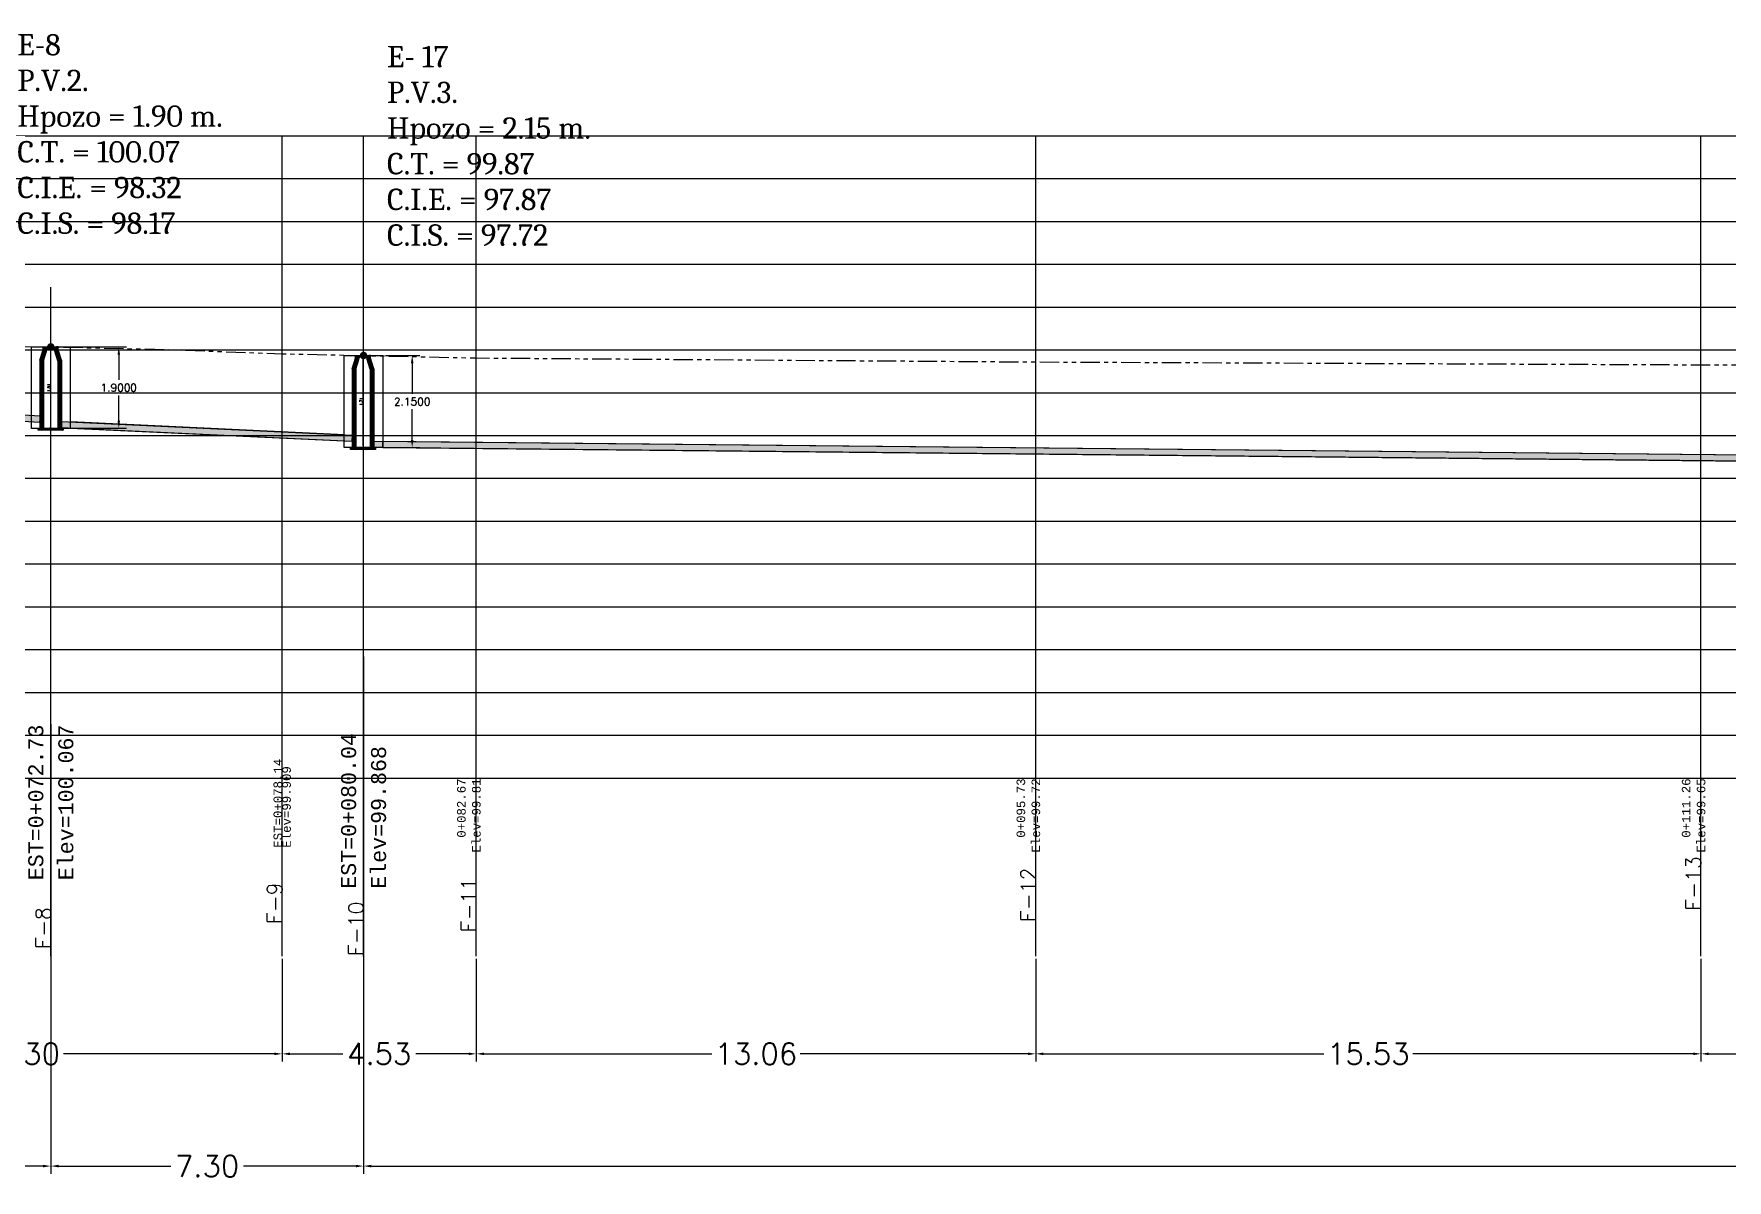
# Model space of a CAD drawing. Header units: metres. Extents: x 0 to 1752, y 632 to 1210.
# Drawn here: x 1097.51 to 1137.04, y 729.11 to 755.87 of the extents above; entities that cross this region are included whole.
import ezdxf
from ezdxf.enums import TextEntityAlignment as Align

# ---------------------------------------------------------------- set-up
doc = ezdxf.new("R2010")
doc.units = ezdxf.units.M
doc.header["$PDMODE"] = 32
doc.header["$PDSIZE"] = 0.2
doc.linetypes.add('SECCION1', pattern=[0.895, 0.45, -0.095, 0.08, -0.095, 0.08, -0.095])
for name, color, linetype in [('3-PLANTA GENERAL', 2, 'Continuous'), ('CVL_ANOTPERF', 2, 'Continuous'), ('CVL_ANOTPERF_LIN', 8, 'Continuous'), ('CVL_PERF', 2, 'SECCION1'), ('CVL_PERF_CUAD', 1, 'Continuous'), ('CVL_PERF_RET', 8, 'Continuous'), ('CVL_PERF_TX', 2, 'Continuous')]:
    doc.layers.add(name, color=color, linetype=linetype)
doc.styles.add('MONOTXT4', font='monotxt4.shx')
doc.styles.get("Standard").update_dxf_attribs({"font": 'simplex.shx'})
doc.dimstyles.new('cotas', dxfattribs={"dimtxt": 0.2, "dimasz": 0.1, "dimexe": 0.1, "dimexo": 0.05, "dimgap": 0.05, "dimtad": 1, "dimlfac": 0.25, "dimzin": 1, "dimdsep": 46, "dimtxsty": 'Standard', "dimcen": 1, "dimclrd": 1, "dimclre": 1, "dimclrt": 3, "dimaunit": 1, "dimadec": 3, "dimazin": 0, "dimtfac": 1, "dimtmove": 0, "dimatfit": 3, "dimfxl": 1.25, "dimarcsym": 0})
doc.dimstyles.get("Standard").update_dxf_attribs({"dimtxt": 0.18, "dimasz": 0.18, "dimexe": 0.18, "dimexo": 0.0625, "dimgap": 0.09, "dimtad": 0, "dimtih": 1, "dimtoh": 1, "dimdec": 4, "dimzin": 0, "dimdsep": 46, "dimtxsty": 'Standard', "dimcen": 0.09, "dimadec": 0, "dimazin": 0, "dimtfac": 1, "dimtdec": 4, "dimtofl": 0, "dimtmove": 0, "dimatfit": 3, "dimfxl": 1, "dimtolj": 1, "dimtzin": 0, "dimarcsym": 0})

# ---------------------------------------------------------------- blocks, each defined once
blk = doc.blocks.new('*D120')
at = {"layer": 'CVL_PERF', "color": 0, "linetype": 'ByBlock', "lineweight": -2, "transparency": 16777216}
for p, q in [((1091.002, 734.273), (1091.002, 731.875)), ((1103.304, 734.273), (1103.304, 731.875)), ((1091.182, 732.055), (1096.111, 732.055)), ((1103.124, 732.055), (1098.196, 732.055))]:
    blk.add_line(p, q, dxfattribs=at)
at = {"layer": 'CVL_PERF', "color": 0, "linetype": 'ByBlock', "lineweight": 25, "transparency": 16777216}
for points in [[(1091.182, 732.085), (1091.182, 732.025), (1091.002, 732.055)], [(1103.124, 732.085), (1103.124, 732.025), (1103.304, 732.055)]]:
    blk.add_solid(points, dxfattribs=at)
at = {"layer": 'Defpoints', "color": 0, "linetype": 'ByBlock', "lineweight": 25, "transparency": 16777216}
for p in [(1091.002, 734.336), (1103.304, 734.336), (1103.304, 732.055)]:
    blk.add_point(p, dxfattribs=at)
at = {"layer": 'CVL_PERF', "color": 0, "linetype": 'ByBlock', "lineweight": 30, "transparency": 16777216, "insert": (1097.153, 732.055), "char_height": 0.5, "attachment_point": 5}
blk.add_mtext('\\A1;12.30', dxfattribs=at)
blk = doc.blocks.new('*D121')
at = {"layer": 'CVL_PERF', "color": 0, "linetype": 'ByBlock', "lineweight": -2, "transparency": 16777216}
for p, q in [((1103.304, 734.273), (1103.304, 731.875)), ((1107.835, 734.273), (1107.835, 731.875)), ((1103.484, 732.055), (1104.717, 732.055)), ((1107.655, 732.055), (1106.421, 732.055))]:
    blk.add_line(p, q, dxfattribs=at)
at = {"layer": 'CVL_PERF', "color": 0, "linetype": 'ByBlock', "lineweight": 25, "transparency": 16777216}
for points in [[(1103.484, 732.085), (1103.484, 732.025), (1103.304, 732.055)], [(1107.655, 732.085), (1107.655, 732.025), (1107.835, 732.055)]]:
    blk.add_solid(points, dxfattribs=at)
at = {"layer": 'Defpoints', "color": 0, "linetype": 'ByBlock', "lineweight": 25, "transparency": 16777216}
for p in [(1103.304, 734.336), (1107.835, 734.336), (1107.835, 732.055)]:
    blk.add_point(p, dxfattribs=at)
at = {"layer": 'CVL_PERF', "color": 0, "linetype": 'ByBlock', "lineweight": 30, "transparency": 16777216, "insert": (1105.569, 732.055), "char_height": 0.5, "attachment_point": 5}
blk.add_mtext('\\A1;4.53', dxfattribs=at)
blk = doc.blocks.new('*D122')
at = {"layer": 'CVL_PERF', "color": 0, "linetype": 'ByBlock', "lineweight": -2, "transparency": 16777216}
for p, q in [((1107.835, 734.273), (1107.835, 731.875)), ((1120.897, 734.273), (1120.897, 731.875)), ((1108.015, 732.055), (1113.335, 732.055)), ((1120.717, 732.055), (1115.396, 732.055))]:
    blk.add_line(p, q, dxfattribs=at)
at = {"layer": 'CVL_PERF', "color": 0, "linetype": 'ByBlock', "lineweight": 25, "transparency": 16777216}
for points in [[(1108.015, 732.085), (1108.015, 732.025), (1107.835, 732.055)], [(1120.717, 732.085), (1120.717, 732.025), (1120.897, 732.055)]]:
    blk.add_solid(points, dxfattribs=at)
at = {"layer": 'Defpoints', "color": 0, "linetype": 'ByBlock', "lineweight": 25, "transparency": 16777216}
for p in [(1107.835, 734.336), (1120.897, 734.336), (1120.897, 732.055)]:
    blk.add_point(p, dxfattribs=at)
at = {"layer": 'CVL_PERF', "color": 0, "linetype": 'ByBlock', "lineweight": 30, "transparency": 16777216, "insert": (1114.366, 732.055), "char_height": 0.5, "attachment_point": 5}
blk.add_mtext('\\A1;13.06', dxfattribs=at)
blk = doc.blocks.new('*D123')
at = {"layer": 'CVL_PERF', "color": 0, "linetype": 'ByBlock', "lineweight": -2, "transparency": 16777216}
for p, q in [((1120.897, 734.273), (1120.897, 731.875)), ((1136.43, 734.273), (1136.43, 731.875)), ((1121.077, 732.055), (1127.621, 732.055)), ((1136.25, 732.055), (1129.706, 732.055))]:
    blk.add_line(p, q, dxfattribs=at)
at = {"layer": 'CVL_PERF', "color": 0, "linetype": 'ByBlock', "lineweight": 25, "transparency": 16777216}
for points in [[(1121.077, 732.085), (1121.077, 732.025), (1120.897, 732.055)], [(1136.25, 732.085), (1136.25, 732.025), (1136.43, 732.055)]]:
    blk.add_solid(points, dxfattribs=at)
at = {"layer": 'Defpoints', "color": 0, "linetype": 'ByBlock', "lineweight": 25, "transparency": 16777216}
for p in [(1120.897, 734.336), (1136.43, 734.336), (1136.43, 732.055)]:
    blk.add_point(p, dxfattribs=at)
at = {"layer": 'CVL_PERF', "color": 0, "linetype": 'ByBlock', "lineweight": 30, "transparency": 16777216, "insert": (1128.663, 732.055), "char_height": 0.5, "attachment_point": 5}
blk.add_mtext('\\A1;15.53', dxfattribs=at)
blk = doc.blocks.new('*D124')
at = {"layer": 'CVL_PERF', "color": 0, "linetype": 'ByBlock', "lineweight": -2, "transparency": 16777216}
for p, q in [((1136.43, 734.273), (1136.43, 731.875)), ((1151.553, 734.273), (1151.553, 731.875)), ((1136.61, 732.055), (1142.996, 732.055)), ((1151.373, 732.055), (1144.986, 732.055))]:
    blk.add_line(p, q, dxfattribs=at)
at = {"layer": 'CVL_PERF', "color": 0, "linetype": 'ByBlock', "lineweight": 25, "transparency": 16777216}
for points in [[(1136.61, 732.085), (1136.61, 732.025), (1136.43, 732.055)], [(1151.373, 732.085), (1151.373, 732.025), (1151.553, 732.055)]]:
    blk.add_solid(points, dxfattribs=at)
at = {"layer": 'Defpoints', "color": 0, "linetype": 'ByBlock', "lineweight": 25, "transparency": 16777216}
for p in [(1136.43, 734.336), (1151.553, 734.336), (1151.553, 732.055)]:
    blk.add_point(p, dxfattribs=at)
at = {"layer": 'CVL_PERF', "color": 0, "linetype": 'ByBlock', "lineweight": 30, "transparency": 16777216, "insert": (1143.991, 732.055), "char_height": 0.5, "attachment_point": 5}
blk.add_mtext('\\A1;15.12', dxfattribs=at)
blk = doc.blocks.new('*D130')
at = {"color": 0, "lineweight": -2, "transparency": 16777216}
for p, q in [((1097.965, 748.562), (1099.669, 748.562)), ((1099.489, 748.382), (1099.489, 747.792)), ((1099.489, 746.842), (1099.489, 747.432)), ((1097.965, 746.662), (1099.669, 746.662))]:
    blk.add_line(p, q, dxfattribs=at)
at = {"color": 0, "lineweight": 25, "transparency": 16777216}
for points in [[(1099.459, 748.382), (1099.519, 748.382), (1099.489, 748.562)], [(1099.459, 746.842), (1099.519, 746.842), (1099.489, 746.662)]]:
    blk.add_solid(points, dxfattribs=at)
at = {"layer": 'Defpoints', "color": 0, "lineweight": 25, "transparency": 16777216}
for p in [(1097.902, 748.562), (1099.489, 748.562), (1097.902, 746.662)]:
    blk.add_point(p, dxfattribs=at)
at = {"color": 0, "lineweight": 25, "transparency": 16777216, "insert": (1099.489, 747.612), "char_height": 0.18, "attachment_point": 5}
blk.add_mtext('\\A1;1.9000', dxfattribs=at)
blk = doc.blocks.new('*D141')
at = {"layer": 'CVL_PERF', "color": 0, "linetype": 'ByBlock', "lineweight": -2, "transparency": 16777216}
for p, q in [((1025.163, 739.79), (1025.163, 729.254)), ((1097.902, 739.757), (1097.902, 729.254)), ((1025.343, 729.434), (1060.431, 729.434)), ((1097.722, 729.434), (1062.635, 729.434))]:
    blk.add_line(p, q, dxfattribs=at)
at = {"layer": 'CVL_PERF', "color": 0, "linetype": 'ByBlock', "lineweight": 25, "transparency": 16777216}
for points in [[(1025.343, 729.464), (1025.343, 729.404), (1025.163, 729.434)], [(1097.722, 729.464), (1097.722, 729.404), (1097.902, 729.434)]]:
    blk.add_solid(points, dxfattribs=at)
at = {"layer": 'Defpoints', "color": 0, "linetype": 'ByBlock', "lineweight": 25, "transparency": 16777216}
for p in [(1025.163, 739.853), (1097.902, 739.819), (1097.902, 729.434)]:
    blk.add_point(p, dxfattribs=at)
at = {"layer": 'CVL_PERF', "color": 0, "linetype": 'ByBlock', "lineweight": 30, "transparency": 16777216, "insert": (1061.533, 729.434), "char_height": 0.5, "attachment_point": 5}
blk.add_mtext('\\A1;72.74', dxfattribs=at)
blk = doc.blocks.new('*D142')
at = {"layer": 'CVL_PERF', "color": 0, "linetype": 'ByBlock', "lineweight": -2, "transparency": 16777216}
for p, q in [((1105.204, 741.337), (1105.204, 729.254)), ((1097.902, 739.757), (1097.902, 729.254)), ((1098.082, 729.434), (1100.701, 729.434)), ((1105.024, 729.434), (1102.405, 729.434))]:
    blk.add_line(p, q, dxfattribs=at)
at = {"layer": 'CVL_PERF', "color": 0, "linetype": 'ByBlock', "lineweight": 25, "transparency": 16777216}
for points in [[(1098.082, 729.464), (1098.082, 729.404), (1097.902, 729.434)], [(1105.024, 729.464), (1105.024, 729.404), (1105.204, 729.434)]]:
    blk.add_solid(points, dxfattribs=at)
at = {"layer": 'Defpoints', "color": 0, "linetype": 'ByBlock', "lineweight": 25, "transparency": 16777216}
for p in [(1105.204, 741.399), (1097.902, 739.819), (1105.204, 729.434)]:
    blk.add_point(p, dxfattribs=at)
at = {"layer": 'CVL_PERF', "color": 0, "linetype": 'ByBlock', "lineweight": 30, "transparency": 16777216, "insert": (1101.553, 729.434), "char_height": 0.5, "attachment_point": 5}
blk.add_mtext('\\A1;7.30', dxfattribs=at)
blk = doc.blocks.new('*D143')
at = {"layer": 'CVL_PERF', "color": 0, "linetype": 'ByBlock', "lineweight": -2, "transparency": 16777216}
for p, q in [((1105.204, 741.337), (1105.204, 729.254)), ((1181.549, 740.568), (1181.549, 729.254)), ((1105.384, 729.434), (1142.275, 729.434)), ((1181.369, 729.434), (1144.479, 729.434))]:
    blk.add_line(p, q, dxfattribs=at)
at = {"layer": 'CVL_PERF', "color": 0, "linetype": 'ByBlock', "lineweight": 25, "transparency": 16777216}
for points in [[(1105.384, 729.464), (1105.384, 729.404), (1105.204, 729.434)], [(1181.369, 729.464), (1181.369, 729.404), (1181.549, 729.434)]]:
    blk.add_solid(points, dxfattribs=at)
at = {"layer": 'Defpoints', "color": 0, "linetype": 'ByBlock', "lineweight": 25, "transparency": 16777216}
for p in [(1105.204, 741.399), (1181.549, 740.631), (1181.549, 729.434)]:
    blk.add_point(p, dxfattribs=at)
at = {"layer": 'CVL_PERF', "color": 0, "linetype": 'ByBlock', "lineweight": 30, "transparency": 16777216, "insert": (1143.377, 729.434), "char_height": 0.5, "attachment_point": 5}
blk.add_mtext('\\A1;76.34', dxfattribs=at)
blk = doc.blocks.new('*D148')
at = {"layer": 'CVL_PERF_CUAD', "color": 0, "lineweight": -2, "transparency": 16777216}
for p, q in [((1105.717, 748.362), (1106.52, 748.362)), ((1106.34, 748.182), (1106.34, 747.467)), ((1106.34, 746.392), (1106.34, 747.107)), ((1105.717, 746.212), (1106.52, 746.212))]:
    blk.add_line(p, q, dxfattribs=at)
at = {"layer": 'CVL_PERF_CUAD', "color": 0, "lineweight": 25, "transparency": 16777216}
for points in [[(1106.31, 748.182), (1106.37, 748.182), (1106.34, 748.362)], [(1106.31, 746.392), (1106.37, 746.392), (1106.34, 746.212)]]:
    blk.add_solid(points, dxfattribs=at)
at = {"layer": 'Defpoints', "color": 0, "lineweight": 25, "transparency": 16777216}
for p in [(1105.654, 748.362), (1105.654, 746.212), (1106.34, 746.212)]:
    blk.add_point(p, dxfattribs=at)
at = {"layer": 'CVL_PERF_CUAD', "color": 0, "lineweight": 25, "transparency": 16777216, "insert": (1106.34, 747.287), "char_height": 0.18, "attachment_point": 5}
blk.add_mtext('\\A1;2.1500', dxfattribs=at)
blk = doc.blocks.new('*D171')
at = {"color": 1, "lineweight": -2, "transparency": 16777216}
for p, q in [((0.88, 4.77), (0.83, 4.77)), ((0.93, -1.17), (0.93, 4.67)), ((0.88, -1.27), (0.83, -1.27))]:
    blk.add_line(p, q, dxfattribs=at)
at = {"color": 1, "lineweight": 25, "transparency": 16777216}
for points in [[(0.91, 4.67), (0.94, 4.67), (0.93, 4.77)], [(0.91, -1.17), (0.94, -1.17), (0.93, -1.27)]]:
    blk.add_solid(points, dxfattribs=at)
at = {"layer": 'Defpoints', "color": 0, "lineweight": 25, "transparency": 16777216}
for p in [(0.93, 4.77), (0.93, 4.77), (0.93, -1.27)]:
    blk.add_point(p, dxfattribs=at)
at = {"color": 3, "transparency": 16777216, "insert": (0.78, 1.75), "char_height": 0.2, "attachment_point": 5, "rotation": 90}
blk.add_mtext('1.51', dxfattribs=at)
blk = doc.blocks.new('*D188')
at = {"color": 1, "lineweight": -2, "transparency": 16777216}
for p, q in [((0.88, 5.56), (0.83, 5.56)), ((0.93, -1.17), (0.93, 5.46)), ((0.88, -1.27), (0.83, -1.27))]:
    blk.add_line(p, q, dxfattribs=at)
at = {"color": 1, "lineweight": 25, "transparency": 16777216}
for points in [[(0.91, 5.46), (0.94, 5.46), (0.93, 5.56)], [(0.91, -1.17), (0.94, -1.17), (0.93, -1.27)]]:
    blk.add_solid(points, dxfattribs=at)
at = {"layer": 'Defpoints', "color": 0, "lineweight": 25, "transparency": 16777216}
for p in [(0.93, 5.56), (0.93, 5.56), (0.93, -1.27)]:
    blk.add_point(p, dxfattribs=at)
at = {"color": 3, "transparency": 16777216, "insert": (0.78, 2.14), "char_height": 0.2, "attachment_point": 5, "rotation": 90}
blk.add_mtext('1.71', dxfattribs=at)
blk = doc.blocks.new('*U250')
h = blk.add_hatch()
h.set_pattern_fill('ANSI35', color=252, scale=0.001, angle=135)
h.set_pattern_definition([(180, (70.974403, -0.05), (-4e-19, -0.00635), []), (180, (70.971228, -0.046825), (-4e-19, -0.00635), [0.0079375, -0.0015875, 0, -0.0015875])])
h.paths.add_polyline_path([(72.158, 0), (72.158, 0.15), (-0.184, 0.15), (-0.184, 0)])
at = {"color": 3}
blk.add_lwpolyline([(-0.184, 0.15), (72.158, 0.15), (72.158, 0), (-0.184, 0)], close=True, dxfattribs=at)
blk = doc.blocks.new('*U251')
h = blk.add_hatch()
h.set_pattern_fill('ANSI35', color=252, scale=0.001, angle=135)
h.set_pattern_definition([(180, (5.382914, -0.05), (-4e-19, -0.00635), []), (180, (5.379739, -0.046825), (-4e-19, -0.00635), [0.0079375, -0.0015875, 0, -0.0015875])])
h.paths.add_polyline_path([(6.589, 0), (6.589, 0.15), (-0.206, 0.15), (-0.206, 0)])
at = {"color": 3}
blk.add_lwpolyline([(-0.206, 0.15), (6.589, 0.15), (6.589, 0), (-0.206, 0)], close=True, dxfattribs=at)
blk = doc.blocks.new('*U253')
h = blk.add_hatch()
h.set_pattern_fill('ANSI35', color=252, scale=0.001, angle=135)
h.set_pattern_definition([(180, (74.4395315, -0.05), (-4e-19, -0.00635), []), (180, (74.4363565, -0.046825), (-4e-19, -0.00635), [0.0079375, -0.0015875, 0, -0.0015875])])
h.paths.add_polyline_path([(75.645, 0), (75.645, 0.15), (-0.206, 0.15), (-0.206, 0)])
at = {"color": 3}
blk.add_lwpolyline([(-0.206, 0.15), (75.645, 0.15), (75.645, 0), (-0.206, 0)], close=True, dxfattribs=at)
blk = doc.blocks.new('*U170')
h = blk.add_hatch()
h.set_pattern_fill('ANSI31', color=6, scale=0.01)
h.set_pattern_definition([(45, (-4e-15, 0.092575), (-0.02245064, 0.02245064), [])])
h.paths.add_polyline_path([(1.468, -1.273), (1.738, -1.273), (1.738, 3.788), (1.479, 4.569), (1.236, 4.569), (1.236, 4.468), (1.468, 3.749)])
h.paths.add_polyline_path([(0.388, 3.749), (0.62, 4.468), (0.62, 4.569), (0.377, 4.569), (0.118, 3.788), (0.118, -1.273), (0.388, -1.273)])
h.paths.add_polyline_path([(0.377, 4.569), (0.647, 4.569), (0.647, 4.651), (0.533, 4.651), (0.503, 4.771), (0.377, 4.771)])
h.paths.add_polyline_path([(0.543, 4.651), (1.313, 4.651), (1.343, 4.771), (0.513, 4.771)])
h.paths.add_polyline_path([(1.213, 4.569), (1.479, 4.569), (1.479, 4.771), (1.353, 4.771), (1.323, 4.651), (1.213, 4.651)])
h.paths.add_polyline_path([(1.856, -1.273), (0, -1.273), (0, -1.423), (1.856, -1.423)])
at = {"color": 3}
for p, q in [((0.118, 3.788), (0.118, -1.273)), ((1.738, 3.788), (1.738, -1.273)), ((0.388, 3.749), (0.388, -1.273)), ((1.468, 3.749), (1.468, -1.273))]:
    blk.add_line(p, q, dxfattribs=at)
for points in [[(0.118, 3.788), (0.377, 4.569)], [(0.388, 3.749), (0.62, 4.468), (0.62, 4.569)], [(1.468, 3.749), (1.236, 4.468), (1.236, 4.569)], [(1.738, 3.788), (1.479, 4.569)]]:
    blk.add_lwpolyline(points, dxfattribs=at)
for points in [[(0.503, 4.771), (0.533, 4.651), (0.647, 4.651), (0.647, 4.569), (0.377, 4.569), (0.377, 4.771)], [(0.543, 4.651), (0.513, 4.771), (1.343, 4.771), (1.313, 4.651)], [(1.213, 4.569), (1.479, 4.569), (1.479, 4.771), (1.353, 4.771), (1.323, 4.651), (1.213, 4.651)], [(0, -1.423), (0, -1.273), (1.856, -1.273), (1.856, -1.423)]]:
    blk.add_lwpolyline(points, close=True, dxfattribs=at)
dim = blk.add_linear_dim(base=(0.928, 4.771), p1=(0.928, -1.273), p2=(0.928, 4.771), angle=90, dimstyle='cotas')
dim.commit()
dim.dimension.update_dxf_attribs({"geometry": '*D171', "text_midpoint": (0.778, 1.749)})
blk = doc.blocks.new('*U187')
h = blk.add_hatch()
h.set_pattern_fill('ANSI31', color=6, scale=0.01)
h.set_pattern_definition([(45, (-4e-15, 0.879565), (-0.02245064, 0.02245064), [])])
h.paths.add_polyline_path([(1.468, -1.273), (1.738, -1.273), (1.738, 4.575), (1.479, 5.356), (1.236, 5.356), (1.236, 5.255), (1.468, 4.536)])
h.paths.add_polyline_path([(0.388, 4.536), (0.62, 5.255), (0.62, 5.356), (0.377, 5.356), (0.118, 4.575), (0.118, -1.273), (0.388, -1.273)])
h.paths.add_polyline_path([(0.377, 5.356), (0.647, 5.356), (0.647, 5.438), (0.533, 5.438), (0.503, 5.558), (0.377, 5.558)])
h.paths.add_polyline_path([(0.543, 5.438), (1.313, 5.438), (1.343, 5.558), (0.513, 5.558)])
h.paths.add_polyline_path([(1.213, 5.356), (1.479, 5.356), (1.479, 5.558), (1.353, 5.558), (1.323, 5.438), (1.213, 5.438)])
h.paths.add_polyline_path([(1.856, -1.273), (0, -1.273), (0, -1.423), (1.856, -1.423)])
at = {"color": 3}
for p, q in [((0.118, 4.575), (0.118, -1.273)), ((0.388, 4.536), (0.388, -1.273)), ((1.468, 4.536), (1.468, -1.273)), ((1.738, 4.575), (1.738, -1.273))]:
    blk.add_line(p, q, dxfattribs=at)
for points in [[(0.118, 4.575), (0.377, 5.356)], [(0.388, 4.536), (0.62, 5.255), (0.62, 5.356)], [(1.468, 4.536), (1.236, 5.255), (1.236, 5.356)], [(1.738, 4.575), (1.479, 5.356)]]:
    blk.add_lwpolyline(points, dxfattribs=at)
for points in [[(0.503, 5.558), (0.533, 5.438), (0.647, 5.438), (0.647, 5.356), (0.377, 5.356), (0.377, 5.558)], [(0.543, 5.438), (0.513, 5.558), (1.343, 5.558), (1.313, 5.438)], [(1.213, 5.356), (1.479, 5.356), (1.479, 5.558), (1.353, 5.558), (1.323, 5.438), (1.213, 5.438)], [(0, -1.423), (0, -1.273), (1.856, -1.273), (1.856, -1.423)]]:
    blk.add_lwpolyline(points, close=True, dxfattribs=at)
dim = blk.add_linear_dim(base=(0.928, 5.558), p1=(0.928, -1.273), p2=(0.928, 5.558), angle=90, dimstyle='cotas')
dim.commit()
dim.dimension.update_dxf_attribs({"geometry": '*D188', "text_midpoint": (0.778, 2.142)})

msp = doc.modelspace()

# ---------------------------------------------------------------- linework, layer by layer
at = {"lineweight": 25, "flags": 128}
for points in [[(1105.65424, 746.21245), (1181.09912, 745.458)], [(1105.65574, 746.36244), (1181.09912, 745.60801)]]:
    msp.add_lwpolyline(points, dxfattribs=at)
at = {"layer": 'CVL_ANOTPERF_LIN', "color": 8, "linetype": 'Continuous', "lineweight": 25}
for p, q in [((1097.90226, 748.56178), (1097.90226, 749.96178)), ((1105.20424, 748.36245), (1105.20424, 749.76245))]:
    msp.add_line(p, q, dxfattribs=at)
at = {"layer": 'CVL_ANOTPERF_LIN', "color": 6, "lineweight": 25, "const_width": 0.0875, "flags": 128}
for points in [[(1097.85851, 748.56178, 1), (1097.94601, 748.56178, 1)], [(1105.16049, 748.36245, 1), (1105.24799, 748.36245, 1)]]:
    msp.add_lwpolyline(points, format="xyb", close=True, dxfattribs=at)
at = {"layer": 'CVL_PERF', "color": 2, "linetype": 'SECCION1', "lineweight": 25, "flags": 128}
msp.add_lwpolyline([(1025.16308, 752.30255), (1033.50264, 751.59055), (1036.36669, 751.27955), (1045.80686, 750.90055), (1053.54979, 750.34155), (1071.10981, 749.31555), (1072.36214, 749.25388), (1091.00226, 748.68155), (1096.13275, 748.59884), (1100.33324, 748.51086), (1103.30424, 748.40355), (1107.8345, 748.30555), (1120.89718, 748.21255), (1136.42961, 748.14555), (1151.55262, 748.09855), (1165.3909, 748.00155), (1174.93926, 747.79555), (1181.54912, 747.88155), (1190.0823, 747.62855), (1195.77139, 744.41255)], dxfattribs=at)
at = {"layer": 'CVL_PERF', "linetype": 'ByBlock', "lineweight": 25}
for points in [[(1097.45226, 748.56178), (1098.35226, 748.56178), (1098.35226, 746.66178), (1097.45226, 746.66178)], [(1104.75424, 748.36245), (1105.65424, 748.36245), (1105.65424, 746.21245), (1104.75424, 746.21245)]]:
    msp.add_lwpolyline(points, close=True, dxfattribs=at)
at = {"layer": 'CVL_PERF_CUAD', "color": 1, "linetype": 'Continuous', "lineweight": 25}
for p, q in [((1024.14288, 753.49455), (1196.79159, 753.49455)), ((1024.14288, 738.49455), (1196.79159, 738.49455))]:
    msp.add_line(p, q, dxfattribs=at)
at = {"layer": 'CVL_PERF_CUAD', "lineweight": 25, "flags": 128}
for points in [[(1104.76124, 746.51229), (1098.35926, 746.81161)], [(1104.75424, 746.36245), (1104.75424, 746.36245), (1098.35226, 746.66178)]]:
    msp.add_lwpolyline(points, dxfattribs=at)
at = {"layer": 'CVL_PERF_CUAD', "color": 2, "lineweight": 25, "flags": 128}
msp.add_lwpolyline([(1105.65424, 746.21245), (1105.65574, 746.36244), (1181.09912, 745.60801), (1181.09912, 745.458)], dxfattribs=at)
at = {"layer": 'CVL_PERF_RET', "color": 8, "linetype": 'Continuous', "lineweight": 25}
for p, q in [((1103.30424, 734.33558), (1103.30424, 753.49455)), ((1105.20424, 734.33558), (1105.20424, 753.49455)), ((1107.8345, 734.33558), (1107.8345, 753.49455)), ((1120.89718, 734.33558), (1120.89718, 753.49455)), ((1136.42961, 734.33558), (1136.42961, 753.49455)), ((1024.14288, 752.49455), (1196.79159, 752.49455)), ((1024.14288, 751.49455), (1196.79159, 751.49455)), ((1024.14288, 750.49455), (1196.79159, 750.49455)), ((1024.14288, 749.49455), (1196.79159, 749.49455)), ((1024.14288, 748.49455), (1196.79159, 748.49455)), ((1097.90226, 734.33558), (1097.90226, 748.56178)), ((1024.14288, 747.49455), (1196.79159, 747.49455)), ((1024.14288, 746.49455), (1196.79159, 746.49455)), ((1024.14288, 745.49455), (1196.79159, 745.49455)), ((1024.14288, 744.49455), (1196.79159, 744.49455)), ((1024.14288, 743.49455), (1196.79159, 743.49455)), ((1024.14288, 742.49455), (1196.79159, 742.49455)), ((1024.14288, 741.49455), (1196.79159, 741.49455)), ((1024.14288, 740.49455), (1196.79159, 740.49455)), ((1024.14288, 739.49455), (1196.79159, 739.49455))]:
    msp.add_line(p, q, dxfattribs=at)

# ---------------------------------------------------------------- block references
at = {"layer": '3-PLANTA GENERAL'}
for name, p, rotation in [('*U250', (1025.61257, 751.10339), 356.581191340913), ('*U251', (1098.35114, 746.66115), 357.3403875363329)]:
    msp.add_blockref(name, p, dxfattribs=dict(at, rotation=rotation))
at = {"layer": '3-PLANTA GENERAL', "xscale": 0.3140913193737951, "yscale": 0.3140913193737951, "zscale": 0.3140913193737951}
for name, p in [('*U170', (1097.6089, 747.06339)), ('*U187', (1104.90053, 746.61688))]:
    msp.add_blockref(name, p, dxfattribs=at)
at = {"layer": '3-PLANTA GENERAL', "lineweight": 30, "rotation": 359.4281099931943}
msp.add_blockref('*U253', (1105.65359, 746.21344), dxfattribs=at)

# ---------------------------------------------------------------- texts
at = {"layer": '3-PLANTA GENERAL', "char_height": 0.5, "width": 28.3021277, "attachment_point": 7}
for s, insert in [('{\\fCambria|b0|i0|c0|p18;\\C7;E-8 \\PP.V.2. \\PHpozo = 1.90 m.\\PC.T. = 100.07  \\PC.I.E. = 98.32  \\PC.I.S. = 98.17}', (1097.11985, 751.19566)), ('{\\fCambria|b0|i0|c0|p18;\\C7;E- 17\\PP.V.3. \\PHpozo = 2.15 m.\\PC.T. = 99.87 \\PC.I.E. = 97.87  \\PC.I.S. = 97.72}', (1105.75131, 750.91749))]:
    msp.add_mtext(s, dxfattribs=dict(at, insert=insert))
at = {"layer": 'CVL_ANOTPERF', "color": 2, "lineweight": 30, "style": 'MONOTXT4'}
for s, height, p in [('EST=0+072.73', 0.35, (1097.72726, 736.10932)), ('EST=0+080.04', 0.35, (1105.02924, 735.90999)), ('EST=0+078.14', 0.2, (1103.30222, 736.86871))]:
    msp.add_text(s, height=height, rotation=90, dxfattribs=at).set_placement(p)
for s, height, p in [('Elev=100.067', 0.35, (1098.07726, 736.10932)), ('Elev=99.868', 0.35, (1105.37924, 735.90999)), ('Elev=99.909', 0.2, (1103.30626, 736.86871))]:
    msp.add_text(s, height=height, rotation=90, dxfattribs=at).set_placement(p, align=Align.TOP_LEFT)
at = {"layer": 'CVL_PERF_CUAD', "lineweight": 25}
for s, p in [('E-13', (1136.42961, 735.39453)), ('E-12', (1120.89718, 735.13083)), ('E-9', (1103.30424, 735.08234)), ('E-11', (1107.8345, 734.89065)), ('E-8', (1097.90226, 734.50519)), ('E-10', (1105.20424, 734.33558))]:
    msp.add_text(s, height=0.35, rotation=90, dxfattribs=at).set_placement(p)
at = {"layer": 'CVL_PERF_TX', "color": 2, "lineweight": 30, "style": 'MONOTXT4'}
for s, p in [('0+082.67', (1107.4881, 738.48647)), ('Elev=99.81', (1107.83753, 738.48647)), ('0+095.73', (1120.55077, 738.48647)), ('Elev=99.72', (1120.90021, 738.48647)), ('0+111.26', (1136.08321, 738.48647)), ('Elev=99.65', (1136.43264, 738.48647))]:
    msp.add_text(s, height=0.2, rotation=90, dxfattribs=at).set_placement(p, align=Align.MIDDLE_RIGHT)

# ---------------------------------------------------------------- dimensions: what is measured, and where the dimension line sits
at = {"lineweight": 25}
dim = msp.add_linear_dim(base=(1099.48889, 748.56178), p1=(1097.90226, 746.66178), p2=(1097.90226, 748.56178), angle=90, dimstyle='Standard', dxfattribs=at)
dim.commit()
dim.dimension.update_dxf_attribs({"geometry": '*D130', "text_midpoint": (1099.48889, 747.61178)})
at = {"layer": 'CVL_PERF', "linetype": 'ByBlock', "lineweight": 30}
for base, p1, p2, picture, middle in [((1105.20424, 729.43362), (1097.90226, 739.81925), (1105.20424, 741.3993), '*D142', (1101.55325, 729.43362)), ((1181.54912, 729.43362), (1105.20424, 741.3993), (1181.54912, 740.63066), '*D143', (1143.37668, 729.43362)), ((1097.90226, 729.43362), (1025.16308, 739.85281), (1097.90226, 739.81925), '*D141', (1061.53267, 729.43362)), ((1103.30424, 732.05489), (1091.00226, 734.33558), (1103.30424, 734.33558), '*D120', (1097.15325, 732.05489)), ((1107.8345, 732.05489), (1103.30424, 734.33558), (1107.8345, 734.33558), '*D121', (1105.56937, 732.05489)), ((1120.89718, 732.05489), (1107.8345, 734.33558), (1120.89718, 734.33558), '*D122', (1114.36584, 732.05489)), ((1136.42961, 732.05489), (1120.89718, 734.33558), (1136.42961, 734.33558), '*D123', (1128.66339, 732.05489)), ((1151.55262, 732.05489), (1136.42961, 734.33558), (1151.55262, 734.33558), '*D124', (1143.99112, 732.05489))]:
    dim = msp.add_linear_dim(base=base, p1=p1, p2=p2, dimstyle='Standard', override={"dimtxt": 0.5, "dimdec": 2}, dxfattribs=at)
    dim.commit()
    dim.dimension.update_dxf_attribs({"geometry": picture, "text_midpoint": middle})
at = {"layer": 'CVL_PERF_CUAD', "lineweight": 25}
dim = msp.add_aligned_dim(p1=(1105.65424, 748.36245), p2=(1105.65424, 746.21245), distance=0.68589, dimstyle='Standard', dxfattribs=at)
dim.commit()
dim.dimension.update_dxf_attribs({"geometry": '*D148', "text_midpoint": (1106.34012, 747.28745)})

doc.saveas('drawing.dxf')
